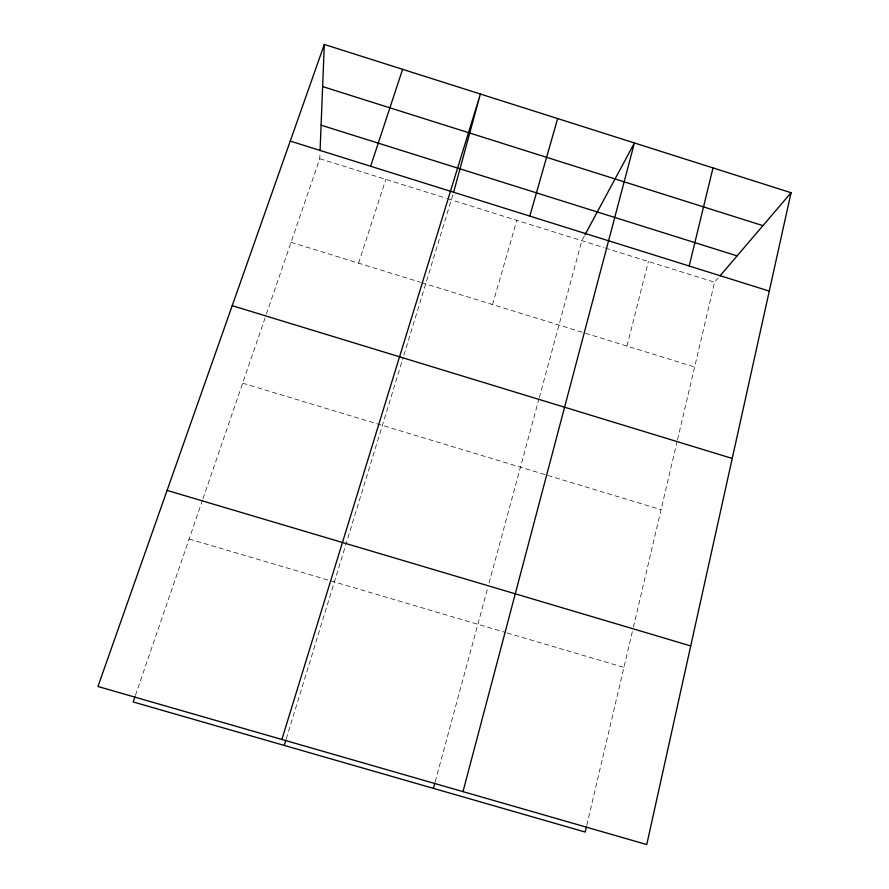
<?xml version="1.0" encoding="UTF-8"?>
<svg xmlns="http://www.w3.org/2000/svg" width="889" height="889" viewBox="0 0 889 889"><rect width="100%" height="100%" fill="white"/><g stroke="black" fill="none" stroke-linecap="round" stroke-linejoin="round"><path stroke-width="0.67" stroke-dasharray="4.45 3.33" d="M266.378 314.117L319.762 158.709L320.029 151.997M586.773 825.281L633.068 628.601M633.379 627.256L677.185 441.155M677.496 439.811L714.589 282.213L718.19 278.001M626.989 346.088L648.392 261.499M435.21 781.731L487.628 588.285M489.072 582.951L538.945 398.917M539.312 397.583L581.828 240.686L584.395 235.896M452.923 194.735L403.628 356.067M492.539 304.549L516.842 220.361M286.258 738.826L403.228 357.378M358.589 263.166L385.815 179.367M135.395 695.476L202.536 499.996M202.981 498.696L265.933 315.417M189.124 539.034L505.841 632.546M507.175 632.935L623.934 667.406M242.664 383.159L546.568 475.059M547.868 475.459L661.049 509.686M291.047 242.308L420.486 282.291M421.808 282.702L694.642 366.979M319.762 158.709L446.256 198.28M447.567 198.692L604.009 247.62M605.32 248.031L714.589 282.213"/><path stroke-width="1.33" d="M320.073 150.663L324.318 44.45L791.054 192.713L646.759 844.55L97.946 686.497L324.318 44.45M586.451 826.626L585.184 832.037L133.172 701.954L134.95 696.776M689.197 266.022L713 167.921M462.991 791.632L634.424 142.951L585.04 234.696M433.421 788.365L434.854 783.053M453.634 192.146L480.382 94.023L281.869 739.459M529.788 216.105L557.659 118.57M284.236 745.427L285.858 740.148M370.635 166.265L402.606 69.32M719.99 275.89L791.054 192.713M167.088 490.406L690.731 645.925M232.218 305.672L732.225 458.435M290.247 141.084L769.274 291.092M321.096 125.182L737.081 255.888M322.64 86.577L762.918 225.65"/></g></svg>
